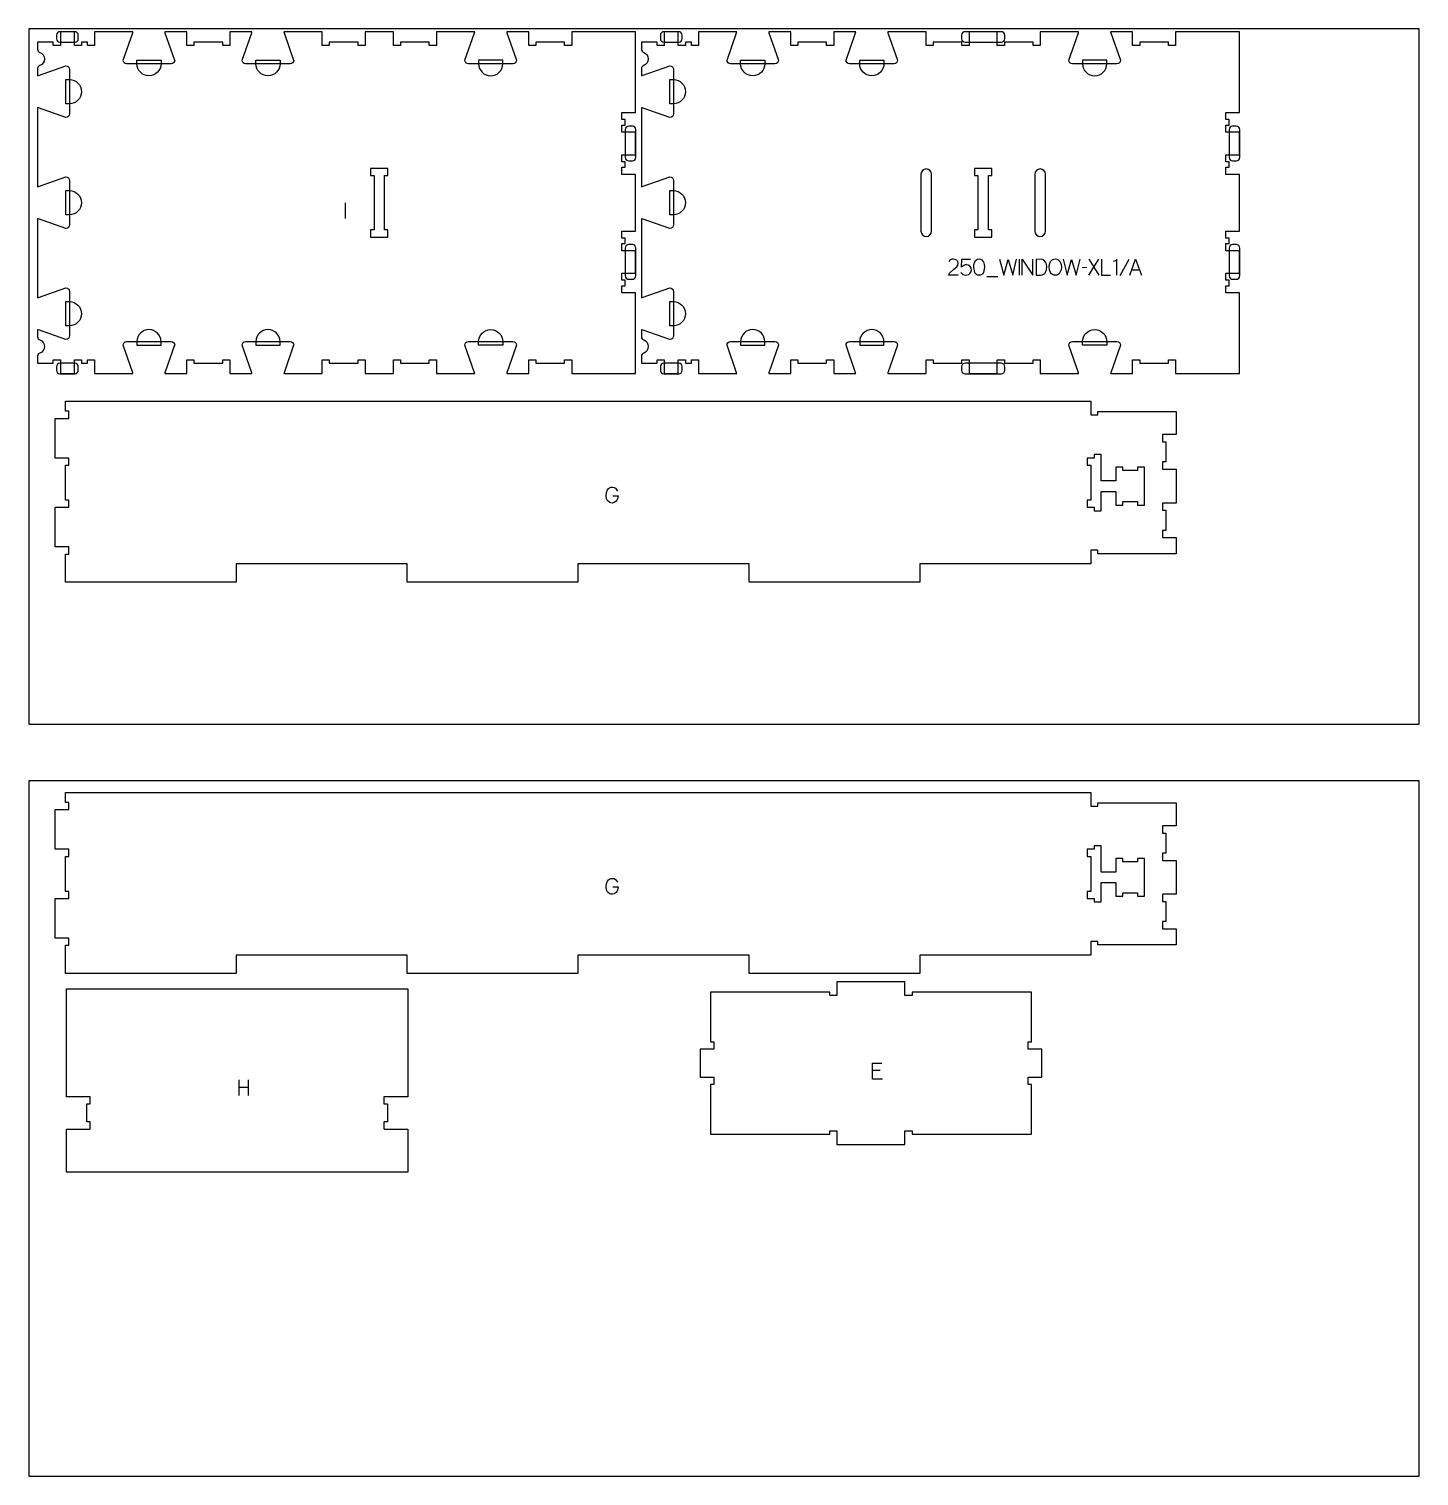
# Model space of a CAD drawing. Header units: millimetres. Extents: x -1220 to 1220, y -1930 to 4127.
# Drawn here: x -1220 to 1220, y -1930 to 610 of the extents above; entities that cross this region are included whole.
import ezdxf

# ---------------------------------------------------------------- set-up
doc = ezdxf.new("R2010")
doc.units = ezdxf.units.MM
for name, color, linetype, true_color in [('0_SHEET_SPRUCEPLY_2440X122', 1, 'Continuous', 0xff0000), ('1_ANYTOOL_1MMDEEP_LABELS_S', 2, 'Continuous', 0xffff00), ('3_ANYTOOL_CUTTHROUGH_INSID', 4, 'Continuous', 0x00ffff), ('4_ANYTOOL_CUTTHROUGH_OUTSI', 5, 'Continuous', 0x0000ff), ('5_ANYTOOL_HALF_MILL_9MM_IN', 3, 'Continuous', 0x00ff00)]:
    doc.layers.add(name, color=color, linetype=linetype, true_color=true_color)

msp = doc.modelspace()

# ---------------------------------------------------------------- linework, layer by layer
at = {"layer": '0_SHEET_SPRUCEPLY_2440X122'}
for points in [[(-1220, 610), (-1220, -610), (1220, -610), (1220, 610)], [(-1220, -710), (-1220, -1930), (1220, -1930), (1220, -710)]]:
    msp.add_lwpolyline(points, close=True, dxfattribs=at)
at = {"layer": '1_ANYTOOL_1MMDEEP_LABELS_S'}
for p, q in [((-665, 305), (-665, 277)), ((517.8, 206), (517.8, 178)), ((657.4, 206), (639.8, 178)), ((658.6, 178), (640.9, 206)), ((710.6, 205.6), (694.6, 176.8)), ((636.6, 191), (628.4, 190.9)), ((715.5, 186.9), (729.4, 186.9)), ((461.2, 175.6), (480.5, 175.6)), ((274.3, -1218.3), (260.7, -1218.3)), ((-851.7, -1234.3), (-851.7, -1262.3)), ((-834.6, -1262.3), (-834.6, -1234.3)), ((-834.6, -1248), (-851.7, -1248))]:
    msp.add_line(p, q, dxfattribs=at)
for points in [[(411.2, 178), (394.1, 178.1), (395.6, 181.2), (403.5, 188.2), (408.6, 192.6), (410.2, 195.2), (410.8, 198.3), (410.2, 201.6), (409.4, 202.9), (408.4, 204), (405.7, 205.5), (402.4, 206), (399.9, 205.7), (397.7, 204.8), (395.9, 203.3), (394.5, 201.2)], [(415.8, 182.4), (417.5, 180.5), (419.4, 179.1), (421.7, 178.3), (424.2, 178), (429.6, 179), (431.7, 180.5), (433.4, 183), (434.1, 184.8), (434.3, 186.6), (433.7, 190.2), (432, 193.3), (430.8, 194.5), (429.3, 195.3), (425.6, 196), (423.1, 195.7), (420.9, 194.9), (416.9, 192), (417.6, 206), (432.7, 206)], [(483.7, 206), (490.9, 178), (498.8, 205.2), (506.7, 178), (513.7, 206)], [(523.4, 178), (523.4, 206), (542.1, 178), (542.1, 206)], [(595.2, 206), (602.4, 178), (610.2, 205.2), (618.2, 178), (625.2, 206)], [(662.6, 206), (662.6, 178), (678.5, 178)], [(689.4, 178), (689.4, 206), (689.2, 205), (688.7, 204.1), (688, 203.4), (687, 202.8), (682.9, 202)], [(712.2, 178), (722.4, 206), (732.7, 178)], [(-195, -209.3), (-185.9, -209.3), (-186.8, -214.9), (-187.9, -217.1), (-189.3, -218.9), (-192.8, -221.4), (-196.5, -222.2), (-198.4, -222), (-200.2, -221.4), (-203.6, -218.9), (-205, -217.1), (-206, -214.7), (-206.8, -208.7), (-206.2, -203.7), (-204.3, -198.9), (-202.8, -196.8), (-200.9, -195.4), (-198.6, -194.5), (-195.9, -194.2), (-192.8, -194.7), (-190.4, -196.3), (-187, -201.1)], [(-195, -896), (-185.9, -896), (-186.8, -901.6), (-187.9, -903.8), (-189.3, -905.6), (-192.8, -908.1), (-196.5, -908.9), (-198.4, -908.7), (-200.2, -908.1), (-203.6, -905.6), (-205, -903.8), (-206, -901.4), (-206.8, -895.4), (-206.2, -890.4), (-204.3, -885.6), (-202.8, -883.5), (-200.9, -882.1), (-198.6, -881.2), (-195.9, -880.9), (-192.8, -881.4), (-190.4, -883), (-187, -887.8)], [(278.3, -1233.3), (260.7, -1233.3), (260.7, -1205.3), (277.3, -1205.3)]]:
    msp.add_lwpolyline(points, dxfattribs=at)
for points in [[(447.7, 206.2), (450.2, 205.9), (452.3, 204.8), (454, 203.2), (455.2, 201.2), (456.7, 196.5), (457.2, 191.6), (455.2, 182.4), (454, 180.4), (452.3, 178.9), (450.2, 178.1), (447.7, 177.8), (445.2, 178.1), (443.1, 178.9), (441.4, 180.4), (440.2, 182.4), (438.3, 191.7), (438.7, 196.5), (440.2, 201.2), (441.5, 203.2), (443.1, 204.8), (445.2, 205.9)], [(547.8, 206), (547.8, 178), (555.7, 178.1), (558.6, 178.4), (561, 179.3), (562.9, 180.7), (564.4, 182.8), (566.2, 187.5), (566.8, 192.6), (566.2, 196.9), (564.5, 200.9), (561.2, 204.4), (559.2, 205.3)], [(581.8, 206.3), (584.4, 206), (586.6, 204.9), (589.8, 201.4), (591.6, 196.8), (592.2, 191.8), (591.6, 187.1), (589.6, 182.3), (588.1, 180.2), (586.3, 178.8), (584.1, 177.9), (581.5, 177.6), (578.8, 177.9), (576.5, 178.8), (574.6, 180.3), (573.1, 182.4), (571.2, 187.3), (570.6, 192.1), (571.2, 197.1), (573.2, 201.8), (574.8, 203.8), (576.7, 205.2), (579.1, 206)]]:
    msp.add_lwpolyline(points, close=True, dxfattribs=at)
at = {"layer": '3_ANYTOOL_CUTTHROUGH_INSID'}
for points in [[(-589.8, 352.8), (-589.8, 365.3), (-620.3, 365.3), (-620.3, 352.8), (-614.3, 352.8), (-614.3, 257.3), (-620.3, 257.3), (-620.3, 244.8), (-589.8, 244.8), (-589.8, 257.3), (-595.8, 257.3), (-595.8, 352.8)], [(470.2, 352.8), (470.2, 365.3), (439.7, 365.3), (439.7, 352.8), (445.7, 352.8), (445.7, 257.3), (439.7, 257.3), (439.7, 244.8), (470.2, 244.8), (470.2, 257.3), (464.2, 257.3), (464.2, 352.8)], [(649.6, -143.1), (637.6, -143.1), (637.6, -155.6), (643.6, -155.6), (643.6, -217.1), (637.6, -217.1), (637.6, -229.6), (649.6, -229.6), (649.6, -235.6), (662.1, -235.6), (662.1, -201.6), (687.6, -201.6), (687.6, -225.6), (700.1, -225.6), (700.1, -219.6), (725.6, -219.6), (725.6, -225.6), (738.1, -225.6), (738.1, -159.1), (725.6, -159.1), (725.6, -165.1), (700.1, -165.1), (700.1, -159.1), (687.6, -159.1), (687.6, -183.1), (662.1, -183.1), (662.1, -137.1), (649.6, -137.1)], [(649.6, -829.8), (637.6, -829.8), (637.6, -842.3), (643.6, -842.3), (643.6, -903.8), (637.6, -903.8), (637.6, -916.3), (649.6, -916.3), (649.6, -922.3), (662.1, -922.3), (662.1, -888.3), (687.6, -888.3), (687.6, -912.3), (700.1, -912.3), (700.1, -906.3), (725.6, -906.3), (725.6, -912.3), (738.1, -912.3), (738.1, -845.8), (725.6, -845.8), (725.6, -851.8), (700.1, -851.8), (700.1, -845.8), (687.6, -845.8), (687.6, -869.8), (662.1, -869.8), (662.1, -823.8), (649.6, -823.8)]]:
    msp.add_lwpolyline(points, close=True, dxfattribs=at)
for points in [[(364.2, 255), (364.2, 355, 1), (345.7, 355), (345.7, 255, 1)], [(545.7, 255, 1), (564.2, 255), (564.2, 355, 1), (545.7, 355)]]:
    msp.add_lwpolyline(points, format="xyb", close=True, dxfattribs=at)
at = {"layer": '4_ANYTOOL_CUTTHROUGH_OUTSI'}
for points in [[(-755, 604.7), (-772.5, 604.7), (-772.3, 603.4), (-755.4, 555.1), (-755.3, 555, -0.414214), (-761.6, 548.8), (-839.6, 548.8, -0.414214), (-845.8, 555), (-845.8, 555.1), (-828.9, 603.4), (-828.7, 604.7), (-867.3, 604.7), (-867.3, 581, -0.414214), (-867.5, 580.8), (-879.5, 580.8, -0.414214), (-879.8, 581), (-879.8, 586.7), (-930.3, 586.7), (-930.3, 581, -0.414214), (-930.5, 580.8), (-942.5, 580.8, -0.414214), (-942.8, 581), (-942.8, 604.7), (-981.4, 604.7), (-981.2, 603.4), (-964.3, 555.1), (-964.2, 555, -0.414214), (-970.5, 548.8), (-1048.5, 548.8, -0.414214), (-1054.7, 555), (-1054.7, 555.1), (-1037.8, 603.4), (-1037.6, 604.7), (-1104.8, 604.7), (-1104.8, 581, -0.414214), (-1105, 580.8), (-1117, 580.8, -0.414214), (-1117.3, 581), (-1117.3, 586.7), (-1127.8, 586.7), (-1127.8, 581, -0.414214), (-1128, 580.8), (-1140, 580.8, -0.414214), (-1140.3, 581), (-1140.3, 604.7), (-1164.8, 604.7), (-1164.8, 581, -0.414214), (-1165, 580.8), (-1177, 580.8, -0.414214), (-1177.3, 581), (-1177.3, 586.7), (-1204.8, 586.7), (-1204.8, 574.3, 0.317837), (-1201, 568.9, -0.707107), (-1201, 545.8, 0.317837), (-1204.8, 540.4), (-1204.8, 528), (-1203.4, 528.2), (-1155.1, 545.1), (-1155, 545.1, -0.414214), (-1148.8, 538.9), (-1148.8, 460.9, -0.414214), (-1155, 454.6), (-1155.1, 454.7), (-1203.4, 471.6), (-1204.8, 471.8), (-1204.8, 333.1), (-1203.4, 333.3), (-1155.1, 350.2), (-1155, 350.2, -0.414214), (-1148.8, 344), (-1148.8, 266, -0.414214), (-1155, 259.7), (-1155.1, 259.8), (-1203.4, 276.7), (-1204.8, 276.9), (-1204.8, 138.2), (-1203.4, 138.4), (-1155.1, 155.3), (-1155, 155.4, -0.414214), (-1148.8, 149.1), (-1148.8, 71.1, -0.414214), (-1155, 64.9), (-1155.1, 64.9), (-1203.4, 81.8), (-1204.8, 82), (-1204.8, 69.6, 0.317837), (-1201, 64.2, -0.707107), (-1201, 41.1, 0.317837), (-1204.8, 35.7), (-1204.8, 23.2), (-1177.3, 23.2), (-1177.3, 29, -0.414214), (-1177, 29.2), (-1165, 29.2, -0.414214), (-1164.8, 29), (-1164.8, 5.3), (-1140.3, 5.3), (-1140.3, 29, -0.414214), (-1140, 29.2), (-1128, 29.2, -0.414214), (-1127.8, 29), (-1127.8, 23.2), (-1117.3, 23.2), (-1117.3, 29, -0.414214), (-1117, 29.2), (-1105, 29.2, -0.414214), (-1104.8, 29), (-1104.8, 5.3), (-1037.6, 5.3), (-1037.8, 6.6), (-1054.7, 54.9), (-1054.7, 55, -0.414214), (-1048.5, 61.3), (-970.5, 61.3, -0.414214), (-964.2, 55), (-964.3, 54.9), (-981.2, 6.6), (-981.4, 5.3), (-942.8, 5.3), (-942.8, 29, -0.414214), (-942.5, 29.2), (-930.5, 29.2, -0.414214), (-930.3, 29), (-930.3, 23.2), (-879.8, 23.2), (-879.8, 29, -0.414214), (-879.5, 29.2), (-867.5, 29.2, -0.414214), (-867.3, 29), (-867.3, 5.3), (-828.7, 5.3), (-828.9, 6.6), (-845.8, 54.9), (-845.8, 55, -0.414214), (-839.6, 61.3), (-761.6, 61.3, -0.414214), (-755.3, 55), (-755.4, 54.9), (-772.3, 6.6), (-772.5, 5.3), (-705.3, 5.3), (-705.3, 29, -0.414214), (-705, 29.2), (-693, 29.2, -0.414214), (-692.8, 29), (-692.8, 23.2), (-642.3, 23.2), (-642.3, 29, -0.414214), (-642, 29.2), (-630, 29.2, -0.414214), (-629.8, 29), (-629.8, 5.3), (-580.3, 5.3), (-580.3, 29, -0.414214), (-580, 29.2), (-568, 29.2, -0.414214), (-567.8, 29), (-567.8, 23.2), (-517.3, 23.2), (-517.3, 29, -0.414214), (-517, 29.2), (-505, 29.2, -0.414214), (-504.8, 29), (-504.8, 5.3), (-437.6, 5.3), (-437.8, 6.6), (-454.7, 54.9), (-454.7, 55, -0.414214), (-448.5, 61.3), (-370.5, 61.3, -0.414214), (-364.2, 55), (-364.3, 54.9), (-381.2, 6.6), (-381.4, 5.3), (-342.8, 5.3), (-342.8, 29, -0.414214), (-342.5, 29.2), (-330.5, 29.2, -0.414214), (-330.3, 29), (-330.3, 23.2), (-279.8, 23.2), (-279.8, 29, -0.414214), (-279.5, 29.2), (-267.5, 29.2, -0.414214), (-267.3, 29), (-267.3, 5.3), (-155.3, 5.3), (-155.3, 146.8), (-179, 146.8, -0.414214), (-179.3, 147), (-179.3, 159, -0.414214), (-179, 159.3), (-173.3, 159.3), (-173.3, 168.8), (-179, 168.8, -0.414214), (-179.3, 169), (-179.3, 181, -0.414214), (-179, 181.3), (-155.3, 181.3), (-155.3, 220.8), (-179, 220.8, -0.414214), (-179.3, 221), (-179.3, 233, -0.414214), (-179, 233.3), (-173.3, 233.3), (-173.3, 242.8), (-179, 242.8, -0.414214), (-179.3, 243), (-179.3, 255, -0.414214), (-179, 255.3), (-155.3, 255.3), (-155.3, 354.8), (-179, 354.8, -0.414214), (-179.3, 355), (-179.3, 367, -0.414214), (-179, 367.3), (-173.3, 367.3), (-173.3, 376.8), (-179, 376.8, -0.414214), (-179.3, 377), (-179.3, 389, -0.414214), (-179, 389.3), (-155.3, 389.3), (-155.3, 428.8), (-179, 428.8, -0.414214), (-179.3, 429), (-179.3, 441, -0.414214), (-179, 441.3), (-173.3, 441.3), (-173.3, 450.8), (-179, 450.8, -0.414214), (-179.3, 451), (-179.3, 463, -0.414214), (-179, 463.3), (-155.3, 463.3), (-155.3, 604.7), (-267.3, 604.7), (-267.3, 581, -0.414214), (-267.5, 580.8), (-279.5, 580.8, -0.414214), (-279.8, 581), (-279.8, 586.7), (-330.3, 586.7), (-330.3, 581, -0.414214), (-330.5, 580.8), (-342.5, 580.8, -0.414214), (-342.8, 581), (-342.8, 604.7), (-381.4, 604.7), (-381.2, 603.4), (-364.3, 555.1), (-364.2, 555, -0.414214), (-370.5, 548.8), (-448.5, 548.8, -0.414214), (-454.7, 555), (-454.7, 555.1), (-437.8, 603.4), (-437.6, 604.7), (-504.8, 604.7), (-504.8, 581, -0.414214), (-505, 580.8), (-517, 580.8, -0.414214), (-517.3, 581), (-517.3, 586.7), (-567.8, 586.7), (-567.8, 581, -0.414214), (-568, 580.8), (-580, 580.8, -0.414214), (-580.3, 581), (-580.3, 604.7), (-629.8, 604.7), (-629.8, 581, -0.414214), (-630, 580.8), (-642, 580.8, -0.414214), (-642.3, 581), (-642.3, 586.7), (-692.8, 586.7), (-692.8, 581, -0.414214), (-693, 580.8), (-705, 580.8, -0.414214), (-705.3, 581), (-705.3, 604.7)], [(695.8, 555, -0.414214), (689.5, 548.8), (611.5, 548.8, -0.414214), (605.2, 555), (605.3, 555.1), (622.2, 603.4), (622.4, 604.7), (555.2, 604.7), (555.2, 581, -0.414214), (555, 580.8), (543, 580.8, -0.414214), (542.7, 581), (542.7, 586.7), (492.2, 586.7), (492.2, 581, -0.414214), (492, 580.8), (480, 580.8, -0.414214), (479.7, 581), (479.7, 604.7), (430.2, 604.7), (430.2, 581, -0.414214), (430, 580.8), (418, 580.8, -0.414214), (417.7, 581), (417.7, 586.7), (367.2, 586.7), (367.2, 581, -0.414214), (367, 580.8), (355, 580.8, -0.414214), (354.7, 581), (354.7, 604.7), (287.5, 604.7), (287.7, 603.4), (304.6, 555.1), (304.7, 555, -0.414214), (298.4, 548.8), (220.4, 548.8, -0.414214), (214.2, 555), (214.2, 555.1), (231.1, 603.4), (231.3, 604.7), (192.7, 604.7), (192.7, 581, -0.414214), (192.5, 580.8), (180.5, 580.8, -0.414214), (180.2, 581), (180.2, 586.7), (129.7, 586.7), (129.7, 581, -0.414214), (129.5, 580.8), (117.5, 580.8, -0.414214), (117.2, 581), (117.2, 604.7), (78.6, 604.7), (78.8, 603.4), (95.7, 555.1), (95.8, 555, -0.414214), (89.5, 548.8), (11.5, 548.8, -0.414214), (5.3, 555), (5.3, 555.1), (22.2, 603.4), (22.4, 604.7), (-44.8, 604.7), (-44.8, 581, -0.414214), (-45, 580.8), (-57, 580.8, -0.414214), (-57.3, 581), (-57.3, 586.7), (-67.8, 586.7), (-67.8, 581, -0.414214), (-68, 580.8), (-80, 580.8, -0.414214), (-80.3, 581), (-80.3, 604.7), (-104.8, 604.7), (-104.8, 581, -0.414214), (-105, 580.8), (-117, 580.8, -0.414214), (-117.3, 581), (-117.3, 586.7), (-144.8, 586.7), (-144.8, 574.3, 0.317837), (-141, 568.9, -0.707107), (-141, 545.8, 0.317837), (-144.8, 540.4), (-144.8, 528), (-143.4, 528.2), (-95.1, 545.1), (-95, 545.1, -0.414214), (-88.8, 538.9), (-88.8, 460.9, -0.414214), (-95, 454.6), (-95.1, 454.7), (-143.4, 471.6), (-144.8, 471.8), (-144.8, 333.1), (-143.4, 333.3), (-95.1, 350.2), (-95, 350.2, -0.414214), (-88.8, 344), (-88.8, 266, -0.414214), (-95, 259.7), (-95.1, 259.8), (-143.4, 276.7), (-144.8, 276.9), (-144.8, 138.2), (-143.4, 138.4), (-95.1, 155.3), (-95, 155.4, -0.414214), (-88.8, 149.1), (-88.8, 71.1, -0.414214), (-95, 64.9), (-95.1, 64.9), (-143.4, 81.8), (-144.8, 82), (-144.8, 69.6, 0.317837), (-141, 64.2, -0.707107), (-141, 41.1, 0.317837), (-144.8, 35.7), (-144.8, 23.2), (-117.3, 23.2), (-117.3, 29, -0.414214), (-117, 29.2), (-105, 29.2, -0.414214), (-104.8, 29), (-104.8, 5.3), (-80.3, 5.3), (-80.3, 29, -0.414214), (-80, 29.2), (-68, 29.2, -0.414214), (-67.8, 29), (-67.8, 23.2), (-57.3, 23.2), (-57.3, 29, -0.414214), (-57, 29.2), (-45, 29.2, -0.414214), (-44.8, 29), (-44.8, 5.3), (22.4, 5.3), (22.2, 6.6), (5.3, 54.9), (5.3, 55, -0.414214), (11.5, 61.3), (89.5, 61.3, -0.414214), (95.8, 55), (95.7, 54.9), (78.8, 6.6), (78.6, 5.3), (117.2, 5.3), (117.2, 29, -0.414214), (117.5, 29.2), (129.5, 29.2, -0.414214), (129.7, 29), (129.7, 23.2), (180.2, 23.2), (180.2, 29, -0.414214), (180.5, 29.2), (192.5, 29.2, -0.414214), (192.7, 29), (192.7, 5.3), (231.3, 5.3), (231.1, 6.6), (214.2, 54.9), (214.2, 55, -0.414214), (220.4, 61.3), (298.4, 61.3, -0.414214), (304.7, 55), (304.6, 54.9), (287.7, 6.6), (287.5, 5.3), (354.7, 5.3), (354.7, 29, -0.414214), (355, 29.2), (367, 29.2, -0.414214), (367.2, 29), (367.2, 23.2), (417.7, 23.2), (417.7, 29, -0.414214), (418, 29.2), (430, 29.2, -0.414214), (430.2, 29), (430.2, 5.3), (479.7, 5.3), (479.7, 29, -0.414214), (480, 29.2), (492, 29.2, -0.414214), (492.2, 29), (492.2, 23.2), (542.7, 23.2), (542.7, 29, -0.414214), (543, 29.2), (555, 29.2, -0.414214), (555.2, 29), (555.2, 5.3), (622.4, 5.3), (622.2, 6.6), (605.3, 54.9), (605.2, 55, -0.414214), (611.5, 61.3), (689.5, 61.3, -0.414214), (695.8, 55), (695.7, 54.9), (678.8, 6.6), (678.6, 5.3), (717.2, 5.3), (717.2, 29, -0.414214), (717.5, 29.2), (729.5, 29.2, -0.414214), (729.7, 29), (729.7, 23.2), (780.2, 23.2), (780.2, 29, -0.414214), (780.5, 29.2), (792.5, 29.2, -0.414214), (792.7, 29), (792.7, 5.3), (904.7, 5.3), (904.7, 146.8), (881, 146.8, -0.414214), (880.7, 147), (880.7, 159, -0.414214), (881, 159.3), (886.7, 159.3), (886.7, 168.8), (881, 168.8, -0.414214), (880.7, 169), (880.7, 181, -0.414214), (881, 181.3), (904.7, 181.3), (904.7, 220.8), (881, 220.8, -0.414214), (880.7, 221), (880.7, 233, -0.414214), (881, 233.3), (886.7, 233.3), (886.7, 242.8), (881, 242.8, -0.414214), (880.7, 243), (880.7, 255, -0.414214), (881, 255.3), (904.7, 255.3), (904.7, 354.8), (881, 354.8, -0.414214), (880.7, 355), (880.7, 367, -0.414214), (881, 367.3), (886.7, 367.3), (886.7, 376.8), (881, 376.8, -0.414214), (880.7, 377), (880.7, 389, -0.414214), (881, 389.3), (904.7, 389.3), (904.7, 428.8), (881, 428.8, -0.414214), (880.7, 429), (880.7, 441, -0.414214), (881, 441.3), (886.7, 441.3), (886.7, 450.8), (881, 450.8, -0.414214), (880.7, 451), (880.7, 463, -0.414214), (881, 463.3), (904.7, 463.3), (904.7, 604.7), (792.7, 604.7), (792.7, 581, -0.414214), (792.5, 580.8), (780.5, 580.8, -0.414214), (780.2, 581), (780.2, 586.7), (729.7, 586.7), (729.7, 581, -0.414214), (729.5, 580.8), (717.5, 580.8, -0.414214), (717.2, 581), (717.2, 604.7), (678.6, 604.7), (678.8, 603.4), (695.7, 555.1)], [(643.6, -67.3, 0.414214), (643.9, -67.6), (655.9, -67.6, 0.414214), (656.1, -67.3), (656.1, -61.6), (793.6, -61.6), (793.6, -102.1), (769.9, -102.1, 0.414214), (769.6, -102.3), (769.6, -114.3, 0.414214), (769.9, -114.6), (775.6, -114.6), (775.6, -150.1), (769.9, -150.1, 0.414214), (769.6, -150.3), (769.6, -162.3, 0.414214), (769.9, -162.6), (793.6, -162.6), (793.6, -222.1), (769.9, -222.1, 0.414214), (769.6, -222.3), (769.6, -234.3, 0.414214), (769.9, -234.6), (775.6, -234.6), (775.6, -270.1), (769.9, -270.1, 0.414214), (769.6, -270.3), (769.6, -282.3, 0.414214), (769.9, -282.6), (793.6, -282.6), (793.6, -311.1), (656.1, -311.1), (656.1, -305.3, 0.414214), (655.9, -305.1), (643.9, -305.1, 0.414214), (643.6, -305.3), (643.6, -329.1), (343.9, -329.1, 0.414214), (343.6, -329.3), (343.6, -361.1), (44.1, -361.1), (44.1, -329.3, 0.414214), (43.9, -329.1), (-256.1, -329.1, 0.414214), (-256.4, -329.3), (-256.4, -361.1), (-555.9, -361.1), (-555.9, -329.3, 0.414214), (-556.1, -329.1), (-856.1, -329.1, 0.414214), (-856.4, -329.3), (-856.4, -361.1), (-1155.9, -361.1), (-1155.9, -311.6), (-1150.1, -311.6, 0.414214), (-1149.9, -311.3), (-1149.9, -299.3, 0.414214), (-1150.1, -299.1), (-1173.9, -299.1), (-1173.9, -229.6), (-1150.1, -229.6, 0.414214), (-1149.9, -229.3), (-1149.9, -217.3, 0.414214), (-1150.1, -217.1), (-1155.9, -217.1), (-1155.9, -155.6), (-1150.1, -155.6, 0.414214), (-1149.9, -155.3), (-1149.9, -143.3, 0.414214), (-1150.1, -143.1), (-1173.9, -143.1), (-1173.9, -73.6), (-1150.1, -73.6, 0.414214), (-1149.9, -73.3), (-1149.9, -61.3, 0.414214), (-1150.1, -61.1), (-1155.9, -61.1), (-1155.9, -43.6), (643.6, -43.6)], [(643.6, -754, 0.414214), (643.9, -754.3), (655.9, -754.3, 0.414214), (656.1, -754), (656.1, -748.3), (793.6, -748.3), (793.6, -788.8), (769.9, -788.8, 0.414214), (769.6, -789), (769.6, -801, 0.414214), (769.9, -801.3), (775.6, -801.3), (775.6, -836.8), (769.9, -836.8, 0.414214), (769.6, -837), (769.6, -849, 0.414214), (769.9, -849.3), (793.6, -849.3), (793.6, -908.8), (769.9, -908.8, 0.414214), (769.6, -909), (769.6, -921, 0.414214), (769.9, -921.3), (775.6, -921.3), (775.6, -956.8), (769.9, -956.8, 0.414214), (769.6, -957), (769.6, -969, 0.414214), (769.9, -969.3), (793.6, -969.3), (793.6, -997.8), (656.1, -997.8), (656.1, -992, 0.414214), (655.9, -991.8), (643.9, -991.8, 0.414214), (643.6, -992), (643.6, -1015.8), (343.9, -1015.8, 0.414214), (343.6, -1016), (343.6, -1047.8), (44.1, -1047.8), (44.1, -1016, 0.414214), (43.9, -1015.8), (-256.1, -1015.8, 0.414214), (-256.4, -1016), (-256.4, -1047.8), (-555.9, -1047.8), (-555.9, -1016, 0.414214), (-556.1, -1015.8), (-856.1, -1015.8, 0.414214), (-856.4, -1016), (-856.4, -1047.8), (-1155.9, -1047.8), (-1155.9, -998.3), (-1150.1, -998.3, 0.414214), (-1149.9, -998), (-1149.9, -986, 0.414214), (-1150.1, -985.8), (-1173.9, -985.8), (-1173.9, -916.3), (-1150.1, -916.3, 0.414214), (-1149.9, -916), (-1149.9, -904, 0.414214), (-1150.1, -903.8), (-1155.9, -903.8), (-1155.9, -842.3), (-1150.1, -842.3, 0.414214), (-1149.9, -842), (-1149.9, -830, 0.414214), (-1150.1, -829.8), (-1173.9, -829.8), (-1173.9, -760.3), (-1150.1, -760.3, 0.414214), (-1149.9, -760), (-1149.9, -748, 0.414214), (-1150.1, -747.8), (-1155.9, -747.8), (-1155.9, -730.3), (643.6, -730.3)], [(-18.1, -1168, -0.414214), (-17.9, -1168.3), (-17.9, -1180.3, -0.414214), (-18.1, -1180.5), (-41.9, -1180.5), (-41.9, -1230), (-18.1, -1230, -0.414214), (-17.9, -1230.3), (-17.9, -1242.3, -0.414214), (-18.1, -1242.5), (-23.9, -1242.5), (-23.9, -1330), (185.6, -1330), (185.6, -1324.3, -0.414214), (185.9, -1324), (197.9, -1324, -0.414214), (198.1, -1324.3), (198.1, -1348), (317.6, -1348), (317.6, -1324.3, -0.414214), (317.9, -1324), (329.9, -1324, -0.414214), (330.1, -1324.3), (330.1, -1330), (539.6, -1330), (539.6, -1242.5), (533.9, -1242.5, -0.414214), (533.6, -1242.3), (533.6, -1230.3, -0.414214), (533.9, -1230), (557.6, -1230), (557.6, -1180.5), (533.9, -1180.5, -0.414214), (533.6, -1180.3), (533.6, -1168.3, -0.414214), (533.9, -1168), (539.6, -1168), (539.6, -1080.5), (330.1, -1080.5), (330.1, -1086.3, -0.414214), (329.9, -1086.5), (317.9, -1086.5, -0.414214), (317.6, -1086.3), (317.6, -1062.5), (198.1, -1062.5), (198.1, -1086.3, -0.414214), (197.9, -1086.5), (185.9, -1086.5, -0.414214), (185.6, -1086.3), (185.6, -1080.5), (-23.9, -1080.5), (-23.9, -1168)], [(-1112.5, -1276.9, 0.414214), (-1112.3, -1276.6), (-1112.3, -1264.6, 0.414214), (-1112.5, -1264.4), (-1154.3, -1264.4), (-1154.3, -1074.9), (-554.8, -1074.9), (-554.8, -1264.4), (-596.5, -1264.4, 0.414214), (-596.8, -1264.6), (-596.8, -1276.6, 0.414214), (-596.5, -1276.9), (-590.8, -1276.9), (-590.8, -1308.4), (-596.5, -1308.4, 0.414214), (-596.8, -1308.6), (-596.8, -1320.6, 0.414214), (-596.5, -1320.9), (-554.8, -1320.9), (-554.8, -1396.4), (-1154.3, -1396.4), (-1154.3, -1320.9), (-1112.5, -1320.9, 0.414214), (-1112.3, -1320.6), (-1112.3, -1308.6, 0.414214), (-1112.5, -1308.4), (-1118.3, -1308.4), (-1118.3, -1276.9)]]:
    msp.add_lwpolyline(points, format="xyb", close=True, dxfattribs=at)
at = {"layer": '5_ANYTOOL_HALF_MILL_9MM_IN'}
for points in [[(-1165.7, 605.2, 0.414214), (-1171.7, 599.2), (-1171.7, 592.7, 0.414214), (-1165.7, 586.7), (-1139.4, 586.7, 0.414214), (-1133.4, 592.7), (-1133.4, 599.2, 0.414214), (-1139.4, 605.2)], [(-105.7, 605.2, 0.414214), (-111.7, 599.2), (-111.7, 592.7, 0.414214), (-105.7, 586.7), (-79.4, 586.7, 0.414214), (-73.4, 592.7), (-73.4, 599.2, 0.414214), (-79.4, 605.2)], [(423.1, 605.2, 0.414214), (417.1, 599.2), (417.1, 592.7, 0.414214), (423.1, 586.7), (486.8, 586.7, 0.414214), (492.8, 592.7), (492.8, 599.2, 0.414214), (486.8, 605.2)], [(-988.2, 549, -1), (-1030.7, 549), (-1030.7, 555.3), (-988.2, 555.3)], [(-779.3, 549, -1), (-821.8, 549), (-821.8, 555.3), (-779.3, 555.3)], [(-430.7, 549, 1), (-388.2, 549), (-388.2, 555.3), (-430.7, 555.3)], [(71.8, 549, -1), (29.2, 549), (29.2, 555.3), (71.8, 555.3)], [(280.7, 549, -1), (238.2, 549), (238.2, 555.3), (280.7, 555.3)], [(629.3, 549, 1), (671.8, 549), (671.8, 555.3), (629.3, 555.3)], [(-1149, 521.1, -1), (-1149, 478.6), (-1155.3, 478.6), (-1155.3, 521.1)], [(-89, 521.1, -1), (-89, 478.6), (-95.3, 478.6), (-95.3, 521.1)], [(-167.3, 439.4, 0.414214), (-173.3, 433.4), (-173.3, 384.6, 0.414214), (-167.3, 378.6), (-160.8, 378.6, 0.414214), (-154.8, 384.6), (-154.8, 433.4, 0.414214), (-160.8, 439.4)], [(892.7, 439.4, 0.414214), (886.7, 433.4), (886.7, 384.6, 0.414214), (892.7, 378.6), (899.2, 378.6, 0.414214), (905.2, 384.6), (905.2, 433.4, 0.414214), (899.2, 439.4)], [(-1149, 326.2, -1), (-1149, 283.7), (-1155.3, 283.7), (-1155.3, 326.2)], [(-89, 326.2, -1), (-89, 283.7), (-95.3, 283.7), (-95.3, 326.2)], [(-167.3, 231.4, 0.414214), (-173.3, 225.4), (-173.3, 176.6, 0.414214), (-167.3, 170.6), (-160.8, 170.6, 0.414214), (-154.8, 176.6), (-154.8, 225.4, 0.414214), (-160.8, 231.4)], [(892.7, 231.4, 0.414214), (886.7, 225.4), (886.7, 176.6, 0.414214), (892.7, 170.6), (899.2, 170.6, 0.414214), (905.2, 176.6), (905.2, 225.4, 0.414214), (899.2, 231.4)], [(-1149, 131.4, -1), (-1149, 88.9), (-1155.3, 88.9), (-1155.3, 131.4)], [(-89, 131.4, -1), (-89, 88.9), (-95.3, 88.9), (-95.3, 131.4)], [(-988.2, 61, 1), (-1030.7, 61), (-1030.7, 54.8), (-988.2, 54.8)], [(-779.3, 61, 1), (-821.8, 61), (-821.8, 54.8), (-779.3, 54.8)], [(-430.7, 61, -1), (-388.2, 61), (-388.2, 54.8), (-430.7, 54.8)], [(71.8, 61, 1), (29.2, 61), (29.2, 54.8), (71.8, 54.8)], [(280.7, 61, 1), (238.2, 61), (238.2, 54.8), (280.7, 54.8)], [(629.3, 61, -1), (671.8, 61), (671.8, 54.8), (629.3, 54.8)], [(-1165.7, 23.2, 0.414214), (-1171.7, 17.2), (-1171.7, 10.8, 0.414214), (-1165.7, 4.8), (-1139.4, 4.8, 0.414214), (-1133.4, 10.8), (-1133.4, 17.2, 0.414214), (-1139.4, 23.2)], [(-105.7, 23.2, 0.414214), (-111.7, 17.2), (-111.7, 10.8, 0.414214), (-105.7, 4.8), (-79.4, 4.8, 0.414214), (-73.4, 10.8), (-73.4, 17.2, 0.414214), (-79.4, 23.2)], [(423.1, 23.2, 0.414214), (417.1, 17.2), (417.1, 10.8, 0.414214), (423.1, 4.8), (486.8, 4.8, 0.414214), (492.8, 10.8), (492.8, 17.2, 0.414214), (486.8, 23.2)]]:
    msp.add_lwpolyline(points, format="xyb", close=True, dxfattribs=at)

doc.saveas('drawing.dxf')
